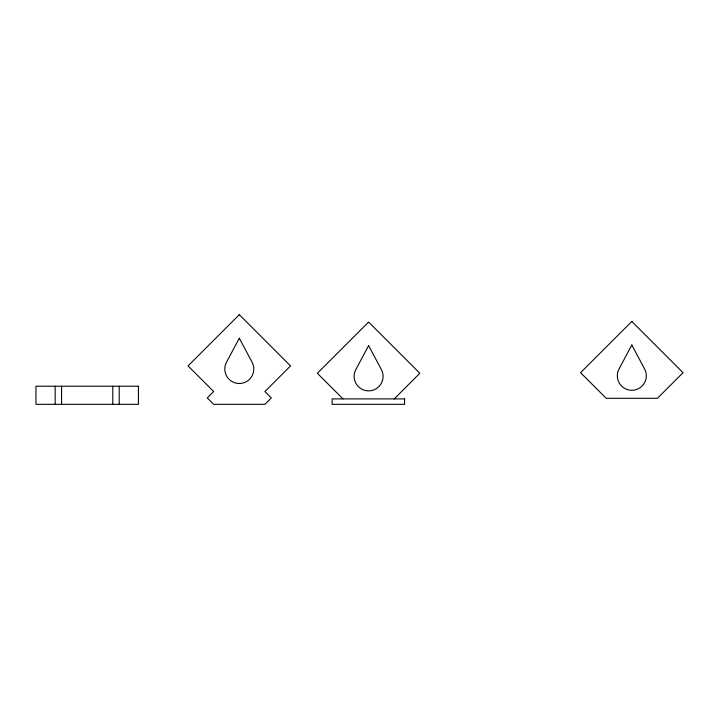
<?xml version="1.0" encoding="UTF-8"?>
<svg xmlns="http://www.w3.org/2000/svg" width="719" height="719" viewBox="0 0 719 719"><rect width="100%" height="100%" fill="white"/><g stroke="black" fill="none" stroke-linecap="round" stroke-linejoin="round"><path stroke-width="1.08" d="M394.219 398.901L419.842 373.278L368.604 322.04L317.367 373.278L342.99 398.901M119.21 386.22L119.21 404.33M112.802 386.22L112.802 404.33M61.564 386.22L61.564 404.33M55.165 386.22L55.165 404.33M239.301 338.218L226.746 361.765A14.488 14.488 0 0 0 239.301 383.506A14.488 14.488 0 0 0 251.848 361.765L239.301 338.218M368.604 345.596L356.058 369.144A14.488 14.488 0 0 0 368.604 390.875A14.488 14.488 0 0 0 381.151 369.144L368.604 345.596M631.812 344.994L619.266 368.541A14.488 14.488 0 0 0 631.812 390.282A14.488 14.488 0 0 0 644.368 368.541L631.812 344.994M239.301 314.67L188.063 365.908L213.678 391.522L207.279 397.931L213.678 404.33L264.916 404.33L271.324 397.931L264.916 391.522L290.53 365.908L239.301 314.67M631.812 321.447L580.575 372.685L606.198 398.299L657.436 398.299L683.05 372.685L631.812 321.447M138.425 386.22L35.95 386.22L35.95 404.33L138.425 404.33L138.425 386.22M404.572 398.901L332.115 398.901L332.115 404.33L404.572 404.33L404.572 398.901"/></g></svg>
